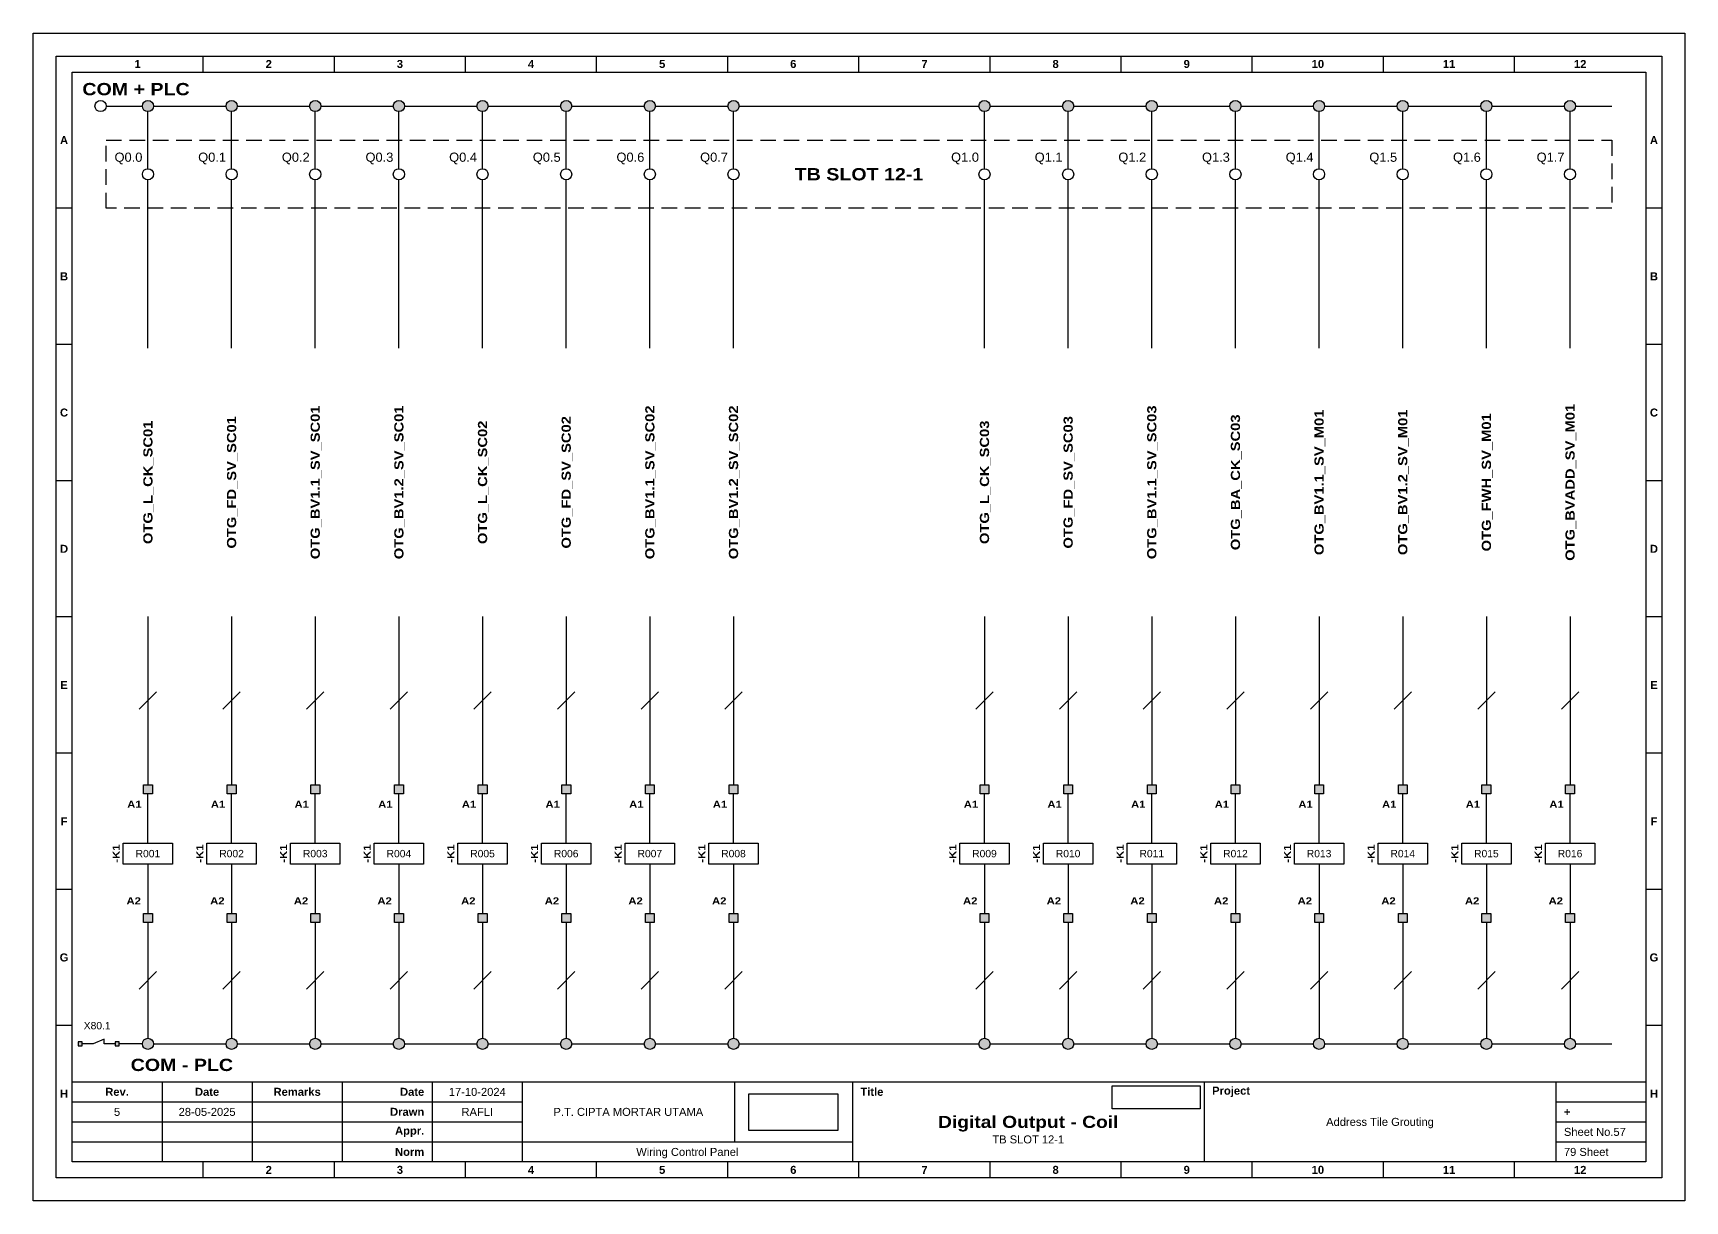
# Model space of a CAD drawing. Header units: millimetres. Extents: x 1018 to 2216, y 1079 to 1731.
# Drawn here: x 1017.6 to 1286.9, y 1540.7 to 1731.1 of the extents above; entities that cross this region are included whole.
import ezdxf
from ezdxf.enums import TextEntityAlignment as Align

# ---------------------------------------------------------------- set-up
doc = ezdxf.new("R2010")
doc.units = ezdxf.units.MM
doc.linetypes.add('HIDDEN', pattern=[9.525, 6.35, -3.175])
doc.styles.add('Bold', font='ariblk.ttf', dxfattribs={"height": 25.4})
doc.styles.get("Standard").update_dxf_attribs({"font": 'arial.ttf'})
picture_1 = doc.add_image_def('image1.png', size_in_pixel=(2048, 847))
picture_2 = doc.add_image_def('image2.png', size_in_pixel=(2092, 542))

# ---------------------------------------------------------------- blocks, each defined once
blk = doc.blocks.new('KOP MU PROJECT')
at = {"color": 6, "ltscale": 50}
for p, q in [((27.74, 184.05), (27.74, 186.66)), ((49.13, 184.05), (49.13, 186.66)), ((70.51, 184.05), (70.51, 186.66)), ((91.89, 184.05), (91.89, 186.66)), ((113.27, 184.05), (113.27, 186.66)), ((134.66, 184.05), (134.66, 186.66)), ((156.04, 184.05), (156.04, 186.66)), ((177.42, 184.05), (177.42, 186.66)), ((198.8, 184.05), (198.8, 186.66)), ((220.19, 184.05), (220.19, 186.66)), ((241.57, 184.05), (241.57, 186.66)), ((6.36, 161.84), (3.75, 161.84)), ((265.59, 161.84), (262.98, 161.84)), ((6.36, 139.63), (3.75, 139.63)), ((265.59, 139.63), (262.98, 139.63)), ((6.36, 117.42), (3.75, 117.42)), ((265.59, 117.42), (262.98, 117.42)), ((6.36, 95.22), (3.75, 95.22)), ((265.59, 95.22), (262.98, 95.22)), ((6.36, 73.01), (3.75, 73.01)), ((265.59, 73.01), (262.98, 73.01)), ((6.36, 50.8), (3.75, 50.8)), ((265.59, 50.8), (262.98, 50.8)), ((6.36, 28.59), (3.75, 28.59)), ((265.59, 28.59), (262.98, 28.59)), ((27.74, 3.75), (27.74, 6.36)), ((49.13, 3.75), (49.13, 6.36)), ((70.51, 3.75), (70.51, 6.36)), ((91.89, 3.75), (91.89, 6.36)), ((113.27, 3.75), (113.27, 6.36)), ((134.66, 3.75), (134.66, 6.36)), ((156.04, 3.75), (156.04, 6.36)), ((177.42, 3.75), (177.42, 6.36)), ((198.8, 3.75), (198.8, 6.36)), ((220.19, 3.75), (220.19, 6.36)), ((241.57, 3.75), (241.57, 6.36))]:
    blk.add_line(p, q, dxfattribs=at)
at = {"ltscale": 50}
for p, q in [((6.36, 19.41), (262.98, 19.41)), ((21.04, 19.41), (21.04, 6.36)), ((35.72, 19.41), (35.72, 6.36)), ((50.41, 19.41), (50.41, 6.36)), ((65.09, 19.41), (65.09, 6.36)), ((79.77, 19.41), (79.77, 6.36)), ((114.35, 19.41), (114.35, 9.62)), ((133.6, 19.41), (133.6, 6.36)), ((190.95, 19.41), (190.95, 6.36)), ((248.3, 19.41), (248.3, 6.36)), ((6.36, 16.15), (79.77, 16.15)), ((248.3, 16.15), (262.98, 16.15)), ((6.36, 12.89), (79.77, 12.89)), ((248.3, 12.89), (262.98, 12.89)), ((6.36, 9.62), (133.6, 9.62)), ((248.3, 9.62), (262.98, 9.62))]:
    blk.add_line(p, q, dxfattribs=at)
at = {"color": 1, "ltscale": 50}
blk.add_lwpolyline([(269.34, 0), (0, 0), (0, 190.41), (269.34, 190.41)], close=True, dxfattribs=at)
at = {"color": 6, "ltscale": 50}
for points in [[(265.59, 3.75), (3.75, 3.75), (3.75, 186.66), (265.59, 186.66)], [(262.98, 6.36), (6.36, 6.36), (6.36, 184.05), (262.98, 184.05)]]:
    blk.add_lwpolyline(points, close=True, dxfattribs=at)
at = {"ltscale": 50, "char_height": 1.305, "attachment_point": 4}
for s, width, heights, insert in [('\\pxqc;{\\fArial|b1|i0|c0|p34;1}', 21.3825, [2.51], (6.36, 185.36)), ('\\pxqc;{\\fArial|b1|i0|c0|p34;2}', 21.3825, [2.51], (27.74, 185.36)), ('\\pxqc;{\\fArial|b1|i0|c0|p34;3}', 21.3825, [2.51], (49.13, 185.36)), ('\\pxqc;{\\fArial|b1|i0|c0|p34;4}', 21.3825, [2.51], (70.51, 185.36)), ('\\pxqc;{\\fArial|b1|i0|c0|p34;5}', 21.3825, [2.51], (91.89, 185.36)), ('\\pxqc;{\\fArial|b1|i0|c0|p34;6}', 21.3825, [2.51], (113.27, 185.36)), ('\\pxqc;{\\fArial|b1|i0|c0|p34;7}', 21.3825, [2.51], (134.66, 185.36)), ('\\pxqc;{\\fArial|b1|i0|c0|p34;8}', 21.3825, [2.51], (156.04, 185.36)), ('\\pxqc;{\\fArial|b1|i0|c0|p34;9}', 21.3825, [2.51], (177.42, 185.36)), ('\\pxqc;{\\fArial|b1|i0|c0|p34;10}', 21.3825, [2.51], (198.8, 185.36)), ('\\pxqc;{\\fArial|b1|i0|c0|p34;11}', 21.3825, [2.51], (220.19, 185.36)), ('\\pxqc;{\\fArial|b1|i0|c0|p34;12}', 21.3825, [2.51], (241.57, 185.36)), ('\\pxqc;{\\fArial|b1|i0|c0|p34;A}', 2.61, [2.51], (3.75, 172.95)), ('\\pxqc;{\\fArial|b1|i0|c0|p34;A}', 2.61, [2.51], (262.98, 172.95)), ('\\pxqc;{\\fArial|b1|i0|c0|p34;B}', 2.61, [2.51], (3.75, 150.74)), ('\\pxqc;{\\fArial|b1|i0|c0|p34;B}', 2.61, [2.51], (262.98, 150.74)), ('\\pxqc;{\\fArial|b1|i0|c0|p34;C}', 2.61, [2.51], (3.75, 128.53)), ('\\pxqc;{\\fArial|b1|i0|c0|p34;C}', 2.61, [2.51], (262.98, 128.53)), ('\\pxqc;{\\fArial|b1|i0|c0|p34;D}', 2.61, [2.51], (3.75, 106.32)), ('\\pxqc;{\\fArial|b1|i0|c0|p34;D}', 2.61, [2.51], (262.98, 106.32)), ('\\pxqc;{\\fArial|b1|i0|c0|p34;E}', 2.61, [2.51], (3.75, 84.11)), ('\\pxqc;{\\fArial|b1|i0|c0|p34;E}', 2.61, [2.51], (262.98, 84.11)), ('\\pxqc;{\\fArial|b1|i0|c0|p34;F}', 2.61, [2.51], (3.75, 61.9)), ('\\pxqc;{\\fArial|b1|i0|c0|p34;F}', 2.61, [2.51], (262.98, 61.9)), ('\\pxqc;{\\fArial|b1|i0|c0|p34;G}', 2.61, [2.51], (3.75, 39.69)), ('\\pxqc;{\\fArial|b1|i0|c0|p34;G}', 2.61, [2.51], (262.98, 39.69)), ('\\pxqc;{\\fArial|b1|i0|c0|p34;H}', 2.61, [2.51], (3.75, 17.47)), ('\\pxqc;{\\fArial|b1|i0|c0|p34;Rev.}', 14.6811, [2.88], (6.36, 17.78)), ('\\pxqc;{\\fArial|b1|i0|c0|p34;Date}', 14.6811, [2.88], (21.04, 17.78)), ('\\pxqc;{\\fArial|b1|i0|c0|p34;Remarks}', 14.6811, [2.88], (35.72, 17.78)), ('\\pxqr;{\\fArial|b1|i0|c0|p34;Date}', 13.3761, [2.88], (50.41, 17.78)), ('\\pxql;{\\fArial|b1|i0|c0|p34;Title}', 50.2419, [2.88], (134.9, 17.78)), ('\\pxql;{\\fArial|b1|i0|c0|p34;Project}', 50.2419, [2.88], (192.25, 17.78)), ('\\pxqc;{\\fArial|b1|i0|c0|p34;H}', 2.61, [2.51], (262.98, 17.47)), ('\\pxqr;{\\fArial|b1|i0|c0|p34;Drawn}', 13.3761, [2.88], (50.41, 14.52)), ('\\pxql;{\\fArial|b1|i0|c0|p34;+}', 14.6811, [2.88], (249.61, 14.52)), ('\\pxqr;{\\fArial|b1|i0|c0|p34;Appr.}', 13.3761, [2.88], (50.41, 11.26)), ('\\pxqr;{\\fArial|b1|i0|c0|p34;Norm}', 13.3761, [2.88], (50.41, 7.99)), ('\\pxqc;{\\fArial|b1|i0|c0|p34;2}', 21.3825, [2.51], (27.74, 5.06)), ('\\pxqc;{\\fArial|b1|i0|c0|p34;3}', 21.3825, [2.51], (49.13, 5.06)), ('\\pxqc;{\\fArial|b1|i0|c0|p34;4}', 21.3825, [2.51], (70.51, 5.06)), ('\\pxqc;{\\fArial|b1|i0|c0|p34;5}', 21.3825, [2.51], (91.89, 5.06)), ('\\pxqc;{\\fArial|b1|i0|c0|p34;6}', 21.3825, [2.51], (113.27, 5.06)), ('\\pxqc;{\\fArial|b1|i0|c0|p34;7}', 21.3825, [2.51], (134.66, 5.06)), ('\\pxqc;{\\fArial|b1|i0|c0|p34;8}', 21.3825, [2.51], (156.04, 5.06)), ('\\pxqc;{\\fArial|b1|i0|c0|p34;9}', 21.3825, [2.51], (177.42, 5.06)), ('\\pxqc;{\\fArial|b1|i0|c0|p34;10}', 21.3825, [2.51], (198.8, 5.06)), ('\\pxqc;{\\fArial|b1|i0|c0|p34;11}', 21.3825, [2.51], (220.19, 5.06)), ('\\pxqc;{\\fArial|b1|i0|c0|p34;12}', 21.3825, [2.51], (241.57, 5.06))]:
    blk.add_mtext_dynamic_manual_height_columns(s, width=width, gutter_width=0.0326, heights=heights, dxfattribs=dict(at, insert=insert))
at = {"ltscale": 50}
for tag, p in [('DATECREATED', (72.43, 17.78)), ('REV', (13.7, 14.52)), ('REVDATE', (28.38, 14.52)), ('REMARKS', (43.06, 14.52)), ('DRAWN', (72.43, 14.52)), ('COMPANY', (97.06, 14.52)), ('PROJECT', (219.62, 12.89)), ('APPR', (72.43, 11.26)), ('NORM', (72.43, 7.99)), ('DRAWINGCATEGORY', (106.68, 7.99)), ('DESCRIPTION', (162.27, 10.03))]:
    blk.add_attdef(tag, text='', height=1.3, dxfattribs=at).set_placement(p, align=Align.MIDDLE_CENTER)
at = {"ltscale": 50, "style": 'Bold'}
blk.add_attdef('TITLE', text='', height=1.96, dxfattribs=at).set_placement((162.27, 12.89), align=Align.MIDDLE_CENTER)
at = {"ltscale": 50}
for tag, p in [('SHEETNUMBER', (249.61, 11.26)), ('TOTALSHEET', (249.61, 7.99))]:
    blk.add_attdef(tag, text='', height=1.3, dxfattribs=at).set_placement(p, align=Align.MIDDLE_LEFT)
image = blk.add_image(picture_1, insert=(116.72, 11.48), size_in_units=(14.5, 6), dxfattribs=at)
image.dxf.flags = 15
image = blk.add_image(picture_2, insert=(175.94, 15.04), size_in_units=(14.36, 3.72), dxfattribs=at)
image.dxf.flags = 15

msp = doc.modelspace()

# ---------------------------------------------------------------- hatches: boundary and pattern name
at = {"true_color": 0x105689}
h = msp.add_hatch(color=146, dxfattribs=at)
h.dxf.hatch_style = 1
h.paths.add_polyline_path([(1269.1, 1719.2, 1), (1267.28, 1719.2, 1)])
h.paths.add_polyline_path([(1253.64, 1719.2, 1), (1255.46, 1719.2, 1)])
h.paths.add_polyline_path([(1240, 1719.2, 1), (1241.82, 1719.2, 1)])
h.paths.add_polyline_path([(1228.18, 1719.2, 1), (1226.36, 1719.2, 1)])
h.paths.add_polyline_path([(1214.54, 1719.2, 1), (1212.72, 1719.2, 1)])
h.paths.add_polyline_path([(1200.9, 1719.2, 1), (1199.08, 1719.2, 1)])
h.paths.add_polyline_path([(1187.26, 1719.2, 1), (1185.44, 1719.2, 1)])
h.paths.add_polyline_path([(1173.62, 1719.2, 1), (1171.81, 1719.2, 1)])
h.paths.add_polyline_path([(1132.7, 1719.2, 1), (1130.89, 1719.2, 1)])
h.paths.add_polyline_path([(1119.06, 1719.2, 1), (1117.25, 1719.2, 1)])
h.paths.add_polyline_path([(1105.42, 1719.2, 1), (1103.61, 1719.2, 1)])
h.paths.add_polyline_path([(1091.78, 1719.2, 1), (1089.97, 1719.2, 1)])
h.paths.add_polyline_path([(1076.33, 1719.2, 1), (1078.14, 1719.2, 1)])
h.paths.add_polyline_path([(1064.5, 1719.2, 1), (1062.69, 1719.2, 1)])
h.paths.add_polyline_path([(1049.05, 1719.2, 1), (1050.86, 1719.2, 1)])
h.paths.add_polyline_path([(1037.22, 1719.2, 1), (1035.41, 1719.2, 1)])
h = msp.add_hatch(color=256)
h.dxf.hatch_style = 1
h.paths.add_polyline_path([(1037.04, 1607.09), (1037.04, 1608.54), (1035.59, 1608.54), (1035.59, 1607.09)])
h.paths.add_polyline_path([(1035.59, 1586.11), (1037.04, 1586.11), (1037.04, 1587.56), (1035.59, 1587.56)])
h = msp.add_hatch(color=256)
h.dxf.hatch_style = 1
h.paths.add_polyline_path([(1050.68, 1607.09), (1050.68, 1608.54), (1049.23, 1608.54), (1049.23, 1607.09)])
h.paths.add_polyline_path([(1049.23, 1586.11), (1050.68, 1586.11), (1050.68, 1587.56), (1049.23, 1587.56)])
h = msp.add_hatch(color=256)
h.dxf.hatch_style = 1
h.paths.add_polyline_path([(1064.32, 1607.09), (1064.32, 1608.54), (1062.87, 1608.54), (1062.87, 1607.09)])
h.paths.add_polyline_path([(1062.87, 1586.11), (1064.32, 1586.11), (1064.32, 1587.56), (1062.87, 1587.56)])
h = msp.add_hatch(color=256)
h.dxf.hatch_style = 1
h.paths.add_polyline_path([(1077.96, 1607.09), (1077.96, 1608.54), (1076.51, 1608.54), (1076.51, 1607.09)])
h.paths.add_polyline_path([(1076.51, 1586.11), (1077.96, 1586.11), (1077.96, 1587.56), (1076.51, 1587.56)])
h = msp.add_hatch(color=256)
h.dxf.hatch_style = 1
h.paths.add_polyline_path([(1091.6, 1607.09), (1091.6, 1608.54), (1090.15, 1608.54), (1090.15, 1607.09)])
h.paths.add_polyline_path([(1090.15, 1586.11), (1091.6, 1586.11), (1091.6, 1587.56), (1090.15, 1587.56)])
h = msp.add_hatch(color=256)
h.dxf.hatch_style = 1
h.paths.add_polyline_path([(1105.24, 1607.09), (1105.24, 1608.54), (1103.79, 1608.54), (1103.79, 1607.09)])
h.paths.add_polyline_path([(1103.79, 1586.11), (1105.24, 1586.11), (1105.24, 1587.56), (1103.79, 1587.56)])
h = msp.add_hatch(color=256)
h.dxf.hatch_style = 1
h.paths.add_polyline_path([(1118.88, 1607.09), (1118.88, 1608.54), (1117.43, 1608.54), (1117.43, 1607.09)])
h.paths.add_polyline_path([(1117.43, 1586.11), (1118.88, 1586.11), (1118.88, 1587.56), (1117.43, 1587.56)])
h = msp.add_hatch(color=256)
h.dxf.hatch_style = 1
h.paths.add_polyline_path([(1132.52, 1607.09), (1132.52, 1608.54), (1131.07, 1608.54), (1131.07, 1607.09)])
h.paths.add_polyline_path([(1131.07, 1586.11), (1132.52, 1586.11), (1132.52, 1587.56), (1131.07, 1587.56)])
h = msp.add_hatch(color=256)
h.dxf.hatch_style = 1
h.paths.add_polyline_path([(1173.44, 1607.09), (1173.44, 1608.54), (1171.99, 1608.54), (1171.99, 1607.09)])
h.paths.add_polyline_path([(1171.99, 1586.11), (1173.44, 1586.11), (1173.44, 1587.56), (1171.99, 1587.56)])
h = msp.add_hatch(color=256)
h.dxf.hatch_style = 1
h.paths.add_polyline_path([(1187.08, 1607.09), (1187.08, 1608.54), (1185.63, 1608.54), (1185.63, 1607.09)])
h.paths.add_polyline_path([(1185.63, 1586.11), (1187.08, 1586.11), (1187.08, 1587.56), (1185.63, 1587.56)])
h = msp.add_hatch(color=256)
h.dxf.hatch_style = 1
h.paths.add_polyline_path([(1200.72, 1607.09), (1200.72, 1608.54), (1199.27, 1608.54), (1199.27, 1607.09)])
h.paths.add_polyline_path([(1199.27, 1586.11), (1200.72, 1586.11), (1200.72, 1587.56), (1199.27, 1587.56)])
h = msp.add_hatch(color=256)
h.dxf.hatch_style = 1
h.paths.add_polyline_path([(1214.36, 1607.09), (1214.36, 1608.54), (1212.91, 1608.54), (1212.91, 1607.09)])
h.paths.add_polyline_path([(1212.91, 1586.11), (1214.36, 1586.11), (1214.36, 1587.56), (1212.91, 1587.56)])
h = msp.add_hatch(color=256)
h.dxf.hatch_style = 1
h.paths.add_polyline_path([(1228, 1607.09), (1228, 1608.54), (1226.55, 1608.54), (1226.55, 1607.09)])
h.paths.add_polyline_path([(1226.55, 1586.11), (1228, 1586.11), (1228, 1587.56), (1226.55, 1587.56)])
h = msp.add_hatch(color=256)
h.dxf.hatch_style = 1
h.paths.add_polyline_path([(1241.64, 1607.09), (1241.64, 1608.54), (1240.19, 1608.54), (1240.19, 1607.09)])
h.paths.add_polyline_path([(1240.19, 1586.11), (1241.64, 1586.11), (1241.64, 1587.56), (1240.19, 1587.56)])
h = msp.add_hatch(color=256)
h.dxf.hatch_style = 1
h.paths.add_polyline_path([(1255.28, 1607.09), (1255.28, 1608.54), (1253.82, 1608.54), (1253.82, 1607.09)])
h.paths.add_polyline_path([(1253.82, 1586.11), (1255.28, 1586.11), (1255.28, 1587.56), (1253.82, 1587.56)])
h = msp.add_hatch(color=256)
h.dxf.hatch_style = 1
h.paths.add_polyline_path([(1268.92, 1607.09), (1268.92, 1608.54), (1267.46, 1608.54), (1267.46, 1607.09)])
h.paths.add_polyline_path([(1267.46, 1586.11), (1268.92, 1586.11), (1268.92, 1587.56), (1267.46, 1587.56)])
h = msp.add_hatch(color=256)
h.dxf.hatch_style = 1
h.paths.add_polyline_path([(1031.61, 1566.63), (1030.97, 1566.63), (1030.97, 1565.99), (1031.61, 1565.99)])
h.paths.add_polyline_path([(1024.94, 1566.63), (1024.94, 1565.99), (1025.58, 1565.99), (1025.58, 1566.63)])
h = msp.add_hatch(color=146, dxfattribs=at)
h.dxf.hatch_style = 1
h.paths.add_polyline_path([(1269.1, 1566.31, 1), (1267.28, 1566.31, 1)])
h.paths.add_polyline_path([(1253.64, 1566.31, 1), (1255.46, 1566.31, 1)])
h.paths.add_polyline_path([(1240, 1566.31, 1), (1241.82, 1566.31, 1)])
h.paths.add_polyline_path([(1228.18, 1566.31, 1), (1226.36, 1566.31, 1)])
h.paths.add_polyline_path([(1214.54, 1566.31, 1), (1212.72, 1566.31, 1)])
h.paths.add_polyline_path([(1200.9, 1566.31, 1), (1199.08, 1566.31, 1)])
h.paths.add_polyline_path([(1187.26, 1566.31, 1), (1185.44, 1566.31, 1)])
h.paths.add_polyline_path([(1173.62, 1566.31, 1), (1171.81, 1566.31, 1)])
h.paths.add_polyline_path([(1132.7, 1566.31, 1), (1130.89, 1566.31, 1)])
h.paths.add_polyline_path([(1119.06, 1566.31, 1), (1117.25, 1566.31, 1)])
h.paths.add_polyline_path([(1105.42, 1566.31, 1), (1103.61, 1566.31, 1)])
h.paths.add_polyline_path([(1091.78, 1566.31, 1), (1089.97, 1566.31, 1)])
h.paths.add_polyline_path([(1076.33, 1566.31, 1), (1078.14, 1566.31, 1)])
h.paths.add_polyline_path([(1064.5, 1566.31, 1), (1062.69, 1566.31, 1)])
h.paths.add_polyline_path([(1049.05, 1566.31, 1), (1050.86, 1566.31, 1)])
h.paths.add_polyline_path([(1037.22, 1566.31, 1), (1035.41, 1566.31, 1)])

# ---------------------------------------------------------------- linework, layer by layer
at = {"color": 146, "true_color": 0x105689}
for p, q in [((1029.49, 1719.2), (1035.41, 1719.2)), ((1037.22, 1719.2), (1049.05, 1719.2)), ((1050.86, 1719.2), (1062.69, 1719.2)), ((1064.5, 1719.2), (1076.33, 1719.2)), ((1078.14, 1719.2), (1089.97, 1719.2)), ((1091.78, 1719.2), (1103.61, 1719.2)), ((1105.42, 1719.2), (1117.25, 1719.2)), ((1119.06, 1719.2), (1130.89, 1719.2)), ((1132.7, 1719.2), (1171.81, 1719.2)), ((1173.62, 1719.2), (1185.44, 1719.2)), ((1187.26, 1719.2), (1199.08, 1719.2)), ((1200.9, 1719.2), (1212.72, 1719.2)), ((1214.54, 1719.2), (1226.36, 1719.2)), ((1228.18, 1719.2), (1240, 1719.2)), ((1241.82, 1719.2), (1253.64, 1719.2)), ((1255.46, 1719.2), (1267.28, 1719.2)), ((1269.1, 1719.2), (1275.01, 1719.2)), ((1036.31, 1709), (1036.31, 1718.29)), ((1049.95, 1709), (1049.95, 1718.29)), ((1063.59, 1709), (1063.59, 1718.29)), ((1077.23, 1709), (1077.23, 1718.29)), ((1090.87, 1709), (1090.87, 1718.29)), ((1104.51, 1709), (1104.51, 1718.29)), ((1118.15, 1709), (1118.15, 1718.29)), ((1131.79, 1709), (1131.79, 1718.29)), ((1172.71, 1709), (1172.71, 1718.29)), ((1186.35, 1709), (1186.35, 1718.29)), ((1199.99, 1709), (1199.99, 1718.29)), ((1213.63, 1709), (1213.63, 1718.29)), ((1227.27, 1709), (1227.27, 1718.29)), ((1240.91, 1709), (1240.91, 1718.29)), ((1254.55, 1709), (1254.55, 1718.29)), ((1268.19, 1709), (1268.19, 1718.29)), ((1036.31, 1679.75), (1036.31, 1707.19)), ((1049.95, 1679.75), (1049.95, 1707.19)), ((1063.59, 1679.75), (1063.59, 1707.19)), ((1077.23, 1679.75), (1077.23, 1707.19)), ((1090.87, 1679.75), (1090.87, 1707.19)), ((1104.51, 1679.75), (1104.51, 1707.19)), ((1118.15, 1679.75), (1118.15, 1707.19)), ((1131.79, 1679.75), (1131.79, 1707.19)), ((1172.71, 1679.75), (1172.71, 1707.19)), ((1186.35, 1679.75), (1186.35, 1707.19)), ((1199.99, 1679.75), (1199.99, 1707.19)), ((1213.63, 1679.75), (1213.63, 1707.19)), ((1227.27, 1679.75), (1227.27, 1707.19)), ((1240.91, 1679.75), (1240.91, 1707.19)), ((1254.55, 1679.75), (1254.55, 1707.19)), ((1268.19, 1679.75), (1268.19, 1707.19)), ((1036.31, 1635.98), (1036.31, 1608.54)), ((1049.95, 1635.98), (1049.95, 1608.54)), ((1063.59, 1635.98), (1063.59, 1608.54)), ((1077.23, 1635.98), (1077.23, 1608.54)), ((1090.87, 1635.98), (1090.87, 1608.54)), ((1104.51, 1635.98), (1104.51, 1608.54)), ((1118.15, 1635.98), (1118.15, 1608.54)), ((1131.79, 1635.98), (1131.79, 1608.54)), ((1172.71, 1635.98), (1172.71, 1608.54)), ((1186.35, 1635.98), (1186.35, 1608.54)), ((1199.99, 1635.98), (1199.99, 1608.54)), ((1213.63, 1635.98), (1213.63, 1608.54)), ((1227.27, 1635.98), (1227.27, 1608.54)), ((1240.91, 1635.98), (1240.91, 1608.54)), ((1254.55, 1635.98), (1254.55, 1608.54)), ((1268.19, 1635.98), (1268.19, 1608.54)), ((1034.9, 1620.85), (1037.73, 1623.68)), ((1048.54, 1620.85), (1051.37, 1623.68)), ((1062.18, 1620.85), (1065.01, 1623.68)), ((1075.82, 1620.85), (1078.65, 1623.68)), ((1089.46, 1620.85), (1092.29, 1623.68)), ((1103.1, 1620.85), (1105.93, 1623.68)), ((1116.74, 1620.85), (1119.57, 1623.68)), ((1130.38, 1620.85), (1133.21, 1623.68)), ((1171.3, 1620.85), (1174.13, 1623.68)), ((1184.94, 1620.85), (1187.77, 1623.68)), ((1198.58, 1620.85), (1201.41, 1623.68)), ((1212.22, 1620.85), (1215.05, 1623.68)), ((1225.86, 1620.85), (1228.68, 1623.68)), ((1239.5, 1620.85), (1242.32, 1623.68)), ((1253.14, 1620.85), (1255.96, 1623.68)), ((1266.78, 1620.85), (1269.6, 1623.68)), ((1036.31, 1586.11), (1036.31, 1567.22)), ((1049.95, 1586.11), (1049.95, 1567.22)), ((1063.59, 1586.11), (1063.59, 1567.22)), ((1077.23, 1586.11), (1077.23, 1567.22)), ((1090.87, 1586.11), (1090.87, 1567.22)), ((1104.51, 1586.11), (1104.51, 1567.22)), ((1118.15, 1586.11), (1118.15, 1567.22)), ((1131.79, 1586.11), (1131.79, 1567.22)), ((1172.71, 1586.11), (1172.71, 1567.22)), ((1186.35, 1586.11), (1186.35, 1567.22)), ((1199.99, 1586.11), (1199.99, 1567.22)), ((1213.63, 1586.11), (1213.63, 1567.22)), ((1227.27, 1586.11), (1227.27, 1567.22)), ((1240.91, 1586.11), (1240.91, 1567.22)), ((1254.55, 1586.11), (1254.55, 1567.22)), ((1268.19, 1586.11), (1268.19, 1567.22)), ((1034.9, 1575.25), (1037.73, 1578.08)), ((1048.54, 1575.25), (1051.37, 1578.08)), ((1062.18, 1575.25), (1065.01, 1578.08)), ((1075.82, 1575.25), (1078.65, 1578.08)), ((1089.46, 1575.25), (1092.29, 1578.08)), ((1103.1, 1575.25), (1105.93, 1578.08)), ((1116.74, 1575.25), (1119.57, 1578.08)), ((1130.38, 1575.25), (1133.21, 1578.08)), ((1171.3, 1575.25), (1174.13, 1578.08)), ((1184.94, 1575.25), (1187.77, 1578.08)), ((1198.58, 1575.25), (1201.41, 1578.08)), ((1212.22, 1575.25), (1215.05, 1578.08)), ((1225.86, 1575.25), (1228.68, 1578.08)), ((1239.5, 1575.25), (1242.32, 1578.08)), ((1253.14, 1575.25), (1255.96, 1578.08)), ((1266.78, 1575.25), (1269.6, 1578.08)), ((1035.41, 1566.31), (1031.61, 1566.31)), ((1037.22, 1566.31), (1049.05, 1566.31)), ((1050.86, 1566.31), (1062.69, 1566.31)), ((1064.5, 1566.31), (1076.33, 1566.31)), ((1078.14, 1566.31), (1089.97, 1566.31)), ((1091.78, 1566.31), (1103.61, 1566.31)), ((1105.42, 1566.31), (1117.25, 1566.31)), ((1119.06, 1566.31), (1130.89, 1566.31)), ((1132.7, 1566.31), (1171.81, 1566.31)), ((1173.62, 1566.31), (1185.44, 1566.31)), ((1187.26, 1566.31), (1199.08, 1566.31)), ((1200.9, 1566.31), (1212.72, 1566.31)), ((1214.54, 1566.31), (1226.36, 1566.31)), ((1228.18, 1566.31), (1240, 1566.31)), ((1241.82, 1566.31), (1253.64, 1566.31)), ((1255.46, 1566.31), (1267.28, 1566.31)), ((1269.1, 1566.31), (1275.01, 1566.31))]:
    msp.add_line(p, q, dxfattribs=at)
at = {"ltscale": 50}
for p, q in [((1036.31, 1599.05), (1036.31, 1607.09)), ((1049.95, 1599.05), (1049.95, 1607.09)), ((1063.59, 1599.05), (1063.59, 1607.09)), ((1077.23, 1599.05), (1077.23, 1607.09)), ((1090.87, 1599.05), (1090.87, 1607.09)), ((1104.51, 1599.05), (1104.51, 1607.09)), ((1118.15, 1599.05), (1118.15, 1607.09)), ((1131.79, 1599.05), (1131.79, 1607.09)), ((1172.71, 1599.05), (1172.71, 1607.09)), ((1186.35, 1599.05), (1186.35, 1607.09)), ((1199.99, 1599.05), (1199.99, 1607.09)), ((1213.63, 1599.05), (1213.63, 1607.09)), ((1227.27, 1599.05), (1227.27, 1607.09)), ((1240.91, 1599.05), (1240.91, 1607.09)), ((1254.55, 1599.05), (1254.55, 1607.09)), ((1268.19, 1599.05), (1268.19, 1607.09)), ((1036.31, 1595.61), (1036.31, 1587.56)), ((1049.95, 1595.61), (1049.95, 1587.56)), ((1063.59, 1595.61), (1063.59, 1587.56)), ((1077.23, 1595.61), (1077.23, 1587.56)), ((1090.87, 1595.61), (1090.87, 1587.56)), ((1104.51, 1595.61), (1104.51, 1587.56)), ((1118.15, 1595.61), (1118.15, 1587.56)), ((1131.79, 1595.61), (1131.79, 1587.56)), ((1172.71, 1595.61), (1172.71, 1587.56)), ((1186.35, 1595.61), (1186.35, 1587.56)), ((1199.99, 1595.61), (1199.99, 1587.56)), ((1213.63, 1595.61), (1213.63, 1587.56)), ((1227.27, 1595.61), (1227.27, 1587.56)), ((1240.91, 1595.61), (1240.91, 1587.56)), ((1254.55, 1595.61), (1254.55, 1587.56)), ((1268.19, 1595.61), (1268.19, 1587.56)), ((1027.38, 1566.31), (1025.58, 1566.31)), ((1029.17, 1567.06), (1027.38, 1566.31)), ((1030.97, 1566.31), (1029.17, 1566.31))]:
    msp.add_line(p, q, dxfattribs=at)
msp.add_line((1029.17, 1566.31), (1029.17, 1567.06))
at = {"linetype": 'HIDDEN', "ltscale": 0.4}
msp.add_lwpolyline([(1029.49, 1713.64), (1275.01, 1713.64), (1275.01, 1702.54), (1029.49, 1702.54)], close=True, dxfattribs=at)
for points in [[(1035.59, 1608.54), (1037.04, 1608.54), (1037.04, 1607.09), (1035.59, 1607.09)], [(1049.23, 1608.54), (1050.68, 1608.54), (1050.68, 1607.09), (1049.23, 1607.09)], [(1062.87, 1608.54), (1064.32, 1608.54), (1064.32, 1607.09), (1062.87, 1607.09)], [(1076.51, 1608.54), (1077.96, 1608.54), (1077.96, 1607.09), (1076.51, 1607.09)], [(1090.15, 1608.54), (1091.6, 1608.54), (1091.6, 1607.09), (1090.15, 1607.09)], [(1103.79, 1608.54), (1105.24, 1608.54), (1105.24, 1607.09), (1103.79, 1607.09)], [(1117.43, 1608.54), (1118.88, 1608.54), (1118.88, 1607.09), (1117.43, 1607.09)], [(1131.07, 1608.54), (1132.52, 1608.54), (1132.52, 1607.09), (1131.07, 1607.09)], [(1171.99, 1608.54), (1173.44, 1608.54), (1173.44, 1607.09), (1171.99, 1607.09)], [(1185.63, 1608.54), (1187.08, 1608.54), (1187.08, 1607.09), (1185.63, 1607.09)], [(1199.27, 1608.54), (1200.72, 1608.54), (1200.72, 1607.09), (1199.27, 1607.09)], [(1212.91, 1608.54), (1214.36, 1608.54), (1214.36, 1607.09), (1212.91, 1607.09)], [(1226.55, 1608.54), (1228, 1608.54), (1228, 1607.09), (1226.55, 1607.09)], [(1240.19, 1608.54), (1241.64, 1608.54), (1241.64, 1607.09), (1240.19, 1607.09)], [(1253.82, 1608.54), (1255.28, 1608.54), (1255.28, 1607.09), (1253.82, 1607.09)], [(1267.46, 1608.54), (1268.92, 1608.54), (1268.92, 1607.09), (1267.46, 1607.09)], [(1035.59, 1587.56), (1037.04, 1587.56), (1037.04, 1586.11), (1035.59, 1586.11)], [(1049.23, 1587.56), (1050.68, 1587.56), (1050.68, 1586.11), (1049.23, 1586.11)], [(1062.87, 1587.56), (1064.32, 1587.56), (1064.32, 1586.11), (1062.87, 1586.11)], [(1076.51, 1587.56), (1077.96, 1587.56), (1077.96, 1586.11), (1076.51, 1586.11)], [(1090.15, 1587.56), (1091.6, 1587.56), (1091.6, 1586.11), (1090.15, 1586.11)], [(1103.79, 1587.56), (1105.24, 1587.56), (1105.24, 1586.11), (1103.79, 1586.11)], [(1117.43, 1587.56), (1118.88, 1587.56), (1118.88, 1586.11), (1117.43, 1586.11)], [(1131.07, 1587.56), (1132.52, 1587.56), (1132.52, 1586.11), (1131.07, 1586.11)], [(1171.99, 1587.56), (1173.44, 1587.56), (1173.44, 1586.11), (1171.99, 1586.11)], [(1185.63, 1587.56), (1187.08, 1587.56), (1187.08, 1586.11), (1185.63, 1586.11)], [(1199.27, 1587.56), (1200.72, 1587.56), (1200.72, 1586.11), (1199.27, 1586.11)], [(1212.91, 1587.56), (1214.36, 1587.56), (1214.36, 1586.11), (1212.91, 1586.11)], [(1226.55, 1587.56), (1228, 1587.56), (1228, 1586.11), (1226.55, 1586.11)], [(1240.19, 1587.56), (1241.64, 1587.56), (1241.64, 1586.11), (1240.19, 1586.11)], [(1253.82, 1587.56), (1255.28, 1587.56), (1255.28, 1586.11), (1253.82, 1586.11)], [(1267.46, 1587.56), (1268.92, 1587.56), (1268.92, 1586.11), (1267.46, 1586.11)]]:
    msp.add_lwpolyline(points, close=True)
at = {"ltscale": 50}
for points in [[(1032.29, 1599.05), (1040.33, 1599.05), (1040.33, 1595.61), (1032.29, 1595.61)], [(1045.93, 1599.05), (1053.97, 1599.05), (1053.97, 1595.61), (1045.93, 1595.61)], [(1059.57, 1599.05), (1067.61, 1599.05), (1067.61, 1595.61), (1059.57, 1595.61)], [(1073.21, 1599.05), (1081.25, 1599.05), (1081.25, 1595.61), (1073.21, 1595.61)], [(1086.85, 1599.05), (1094.89, 1599.05), (1094.89, 1595.61), (1086.85, 1595.61)], [(1100.49, 1599.05), (1108.53, 1599.05), (1108.53, 1595.61), (1100.49, 1595.61)], [(1114.13, 1599.05), (1122.17, 1599.05), (1122.17, 1595.61), (1114.13, 1595.61)], [(1127.77, 1599.05), (1135.81, 1599.05), (1135.81, 1595.61), (1127.77, 1595.61)], [(1168.69, 1599.05), (1176.73, 1599.05), (1176.73, 1595.61), (1168.69, 1595.61)], [(1182.33, 1599.05), (1190.37, 1599.05), (1190.37, 1595.61), (1182.33, 1595.61)], [(1195.97, 1599.05), (1204.01, 1599.05), (1204.01, 1595.61), (1195.97, 1595.61)], [(1209.61, 1599.05), (1217.65, 1599.05), (1217.65, 1595.61), (1209.61, 1595.61)], [(1223.25, 1599.05), (1231.29, 1599.05), (1231.29, 1595.61), (1223.25, 1595.61)], [(1236.89, 1599.05), (1244.93, 1599.05), (1244.93, 1595.61), (1236.89, 1595.61)], [(1250.53, 1599.05), (1258.57, 1599.05), (1258.57, 1595.61), (1250.53, 1595.61)], [(1264.17, 1599.05), (1272.21, 1599.05), (1272.21, 1595.61), (1264.17, 1595.61)]]:
    msp.add_lwpolyline(points, close=True, dxfattribs=at)
at = {"ltscale": 500}
for points in [[(1024.94, 1566.63), (1024.94, 1565.99), (1025.58, 1565.99), (1025.58, 1566.63)], [(1030.97, 1566.63), (1030.97, 1565.99), (1031.61, 1565.99), (1031.61, 1566.63)]]:
    msp.add_lwpolyline(points, close=True, dxfattribs=at)
at = {"color": 146, "ltscale": 500, "true_color": 0x105689}
for centre in [(1028.59, 1719.2), (1036.31, 1719.2), (1049.95, 1719.2), (1063.59, 1719.2), (1077.23, 1719.2), (1090.87, 1719.2), (1104.51, 1719.2), (1118.15, 1719.2), (1131.79, 1719.2), (1172.71, 1719.2), (1186.35, 1719.2), (1199.99, 1719.2), (1213.63, 1719.2), (1227.27, 1719.2), (1240.91, 1719.2), (1254.55, 1719.2), (1268.19, 1719.2), (1036.31, 1708.09), (1049.95, 1708.09), (1063.59, 1708.09), (1077.23, 1708.09), (1090.87, 1708.09), (1104.51, 1708.09), (1118.15, 1708.09), (1131.79, 1708.09), (1172.71, 1708.09), (1186.35, 1708.09), (1199.99, 1708.09), (1213.63, 1708.09), (1227.27, 1708.09), (1240.91, 1708.09), (1254.55, 1708.09), (1268.19, 1708.09), (1036.31, 1566.31), (1049.95, 1566.31), (1063.59, 1566.31), (1077.23, 1566.31), (1090.87, 1566.31), (1104.51, 1566.31), (1118.15, 1566.31), (1131.79, 1566.31), (1172.71, 1566.31), (1186.35, 1566.31), (1199.99, 1566.31), (1213.63, 1566.31), (1227.27, 1566.31), (1240.91, 1566.31), (1254.55, 1566.31), (1268.19, 1566.31)]:
    msp.add_circle(centre, 0.907, dxfattribs=at)

# ---------------------------------------------------------------- block references
msp.add_blockref('KOP MU PROJECT', (1017.58, 1540.7)).add_auto_attribs({'DESCRIPTION': 'TB SLOT 12-1', 'TITLE': 'Digital Output - Coil', 'PROJECT': 'Address Tile Grouting', 'COMPANY': 'P.T. CIPTA MORTAR UTAMA', 'DRAWINGCATEGORY': 'Wiring Control Panel', 'DRAWN': 'RAFLI', 'DATECREATED': '17-10-2024', 'REVDATE': '28-05-2025', 'REV': '5', 'SHEETNUMBER': 'Sheet No.57', 'TOTALSHEET': '79 Sheet'})

# ---------------------------------------------------------------- texts
at = {"ltscale": 500, "style": 'Bold'}
for s, p in [('COM + PLC', (1025.62, 1721.97)), ('COM - PLC', (1033.5, 1562.88))]:
    msp.add_text(s, height=2, dxfattribs=at).set_placement(p, align=Align.MIDDLE_LEFT)
at = {"ltscale": 500}
for s, p in [('Q0.0', (1035.41, 1710.87)), ('Q0.1', (1049.05, 1710.87)), ('Q0.2', (1062.69, 1710.87)), ('Q0.3', (1076.33, 1710.87)), ('Q0.4', (1089.97, 1710.87)), ('Q0.5', (1103.61, 1710.87)), ('Q0.6', (1117.25, 1710.87)), ('Q0.7', (1130.89, 1710.87)), ('Q1.0', (1171.81, 1710.87)), ('Q1.1', (1185.44, 1710.87)), ('Q1.2', (1199.08, 1710.87)), ('Q1.3', (1212.72, 1710.87)), ('Q1.4', (1226.36, 1710.87)), ('Q1.5', (1240, 1710.87)), ('Q1.6', (1253.64, 1710.87)), ('Q1.7', (1267.28, 1710.87))]:
    msp.add_text(s, height=1.5, dxfattribs=at).set_placement(p, align=Align.MIDDLE_RIGHT)
at = {"ltscale": 500, "style": 'Bold'}
msp.add_text('TB SLOT 12-1', height=2, dxfattribs=at).set_placement((1152.25, 1708.09), align=Align.MIDDLE_CENTER)
for s, height, p in [('OTG_BV1.1_SV_SC01', 1.5, (1063.59, 1657.86)), ('OTG_BV1.2_SV_SC01', 1.5, (1077.23, 1657.86)), ('OTG_BV1.1_SV_SC02', 1.5, (1118.15, 1657.86)), ('OTG_BV1.2_SV_SC02', 1.5, (1131.79, 1657.86)), ('OTG_BV1.1_SV_SC03', 1.5, (1199.99, 1657.86)), ('OTG_BVADD_SV_M01', 1.5, (1268.19, 1657.86)), ('OTG_L_CK_SC01', 1.5, (1036.31, 1657.86)), ('OTG_FD_SV_SC01', 1.5, (1049.95, 1657.86)), ('OTG_L_CK_SC02', 1.5, (1090.87, 1657.86)), ('OTG_FD_SV_SC02', 1.5, (1104.51, 1657.86)), ('OTG_L_CK_SC03', 1.5, (1172.71, 1657.86)), ('OTG_FD_SV_SC03', 1.5, (1186.35, 1657.86)), ('OTG_BA_CK_SC03', 1.5, (1213.63, 1657.86)), ('OTG_BV1.1_SV_M01', 1.5, (1227.27, 1657.86)), ('OTG_BV1.2_SV_M01', 1.5, (1240.91, 1657.86)), ('OTG_FWH_SV_M01', 1.5, (1254.55, 1657.86)), ('-K1', 1.149, (1031.15, 1597.33)), ('-K1', 1.149, (1044.78, 1597.33)), ('-K1', 1.149, (1058.42, 1597.33)), ('-K1', 1.149, (1072.06, 1597.33)), ('-K1', 1.149, (1085.7, 1597.33)), ('-K1', 1.149, (1099.34, 1597.33)), ('-K1', 1.149, (1112.98, 1597.33)), ('-K1', 1.149, (1126.62, 1597.33)), ('-K1', 1.149, (1167.54, 1597.33)), ('-K1', 1.149, (1181.18, 1597.33)), ('-K1', 1.149, (1194.82, 1597.33)), ('-K1', 1.149, (1208.46, 1597.33)), ('-K1', 1.149, (1222.1, 1597.33)), ('-K1', 1.149, (1235.74, 1597.33)), ('-K1', 1.149, (1249.38, 1597.33)), ('-K1', 1.149, (1263.02, 1597.33))]:
    msp.add_text(s, height=height, rotation=90, dxfattribs=at).set_placement(p, align=Align.MIDDLE_CENTER)
for p in [(1035.28, 1605.94), (1048.92, 1605.94), (1062.56, 1605.94), (1076.2, 1605.94), (1089.84, 1605.94), (1103.48, 1605.94), (1117.12, 1605.94), (1130.76, 1605.94), (1171.68, 1605.94), (1185.32, 1605.94), (1198.96, 1605.94), (1212.6, 1605.94), (1226.24, 1605.94), (1239.88, 1605.94), (1253.52, 1605.94), (1267.16, 1605.94)]:
    msp.add_text('A1', height=1.149, dxfattribs=at).set_placement(p, align=Align.TOP_RIGHT)
at = {"ltscale": 500}
for s, p in [('R001', (1036.31, 1597.33)), ('R002', (1049.95, 1597.33)), ('R003', (1063.59, 1597.33)), ('R004', (1077.23, 1597.33)), ('R005', (1090.87, 1597.33)), ('R006', (1104.51, 1597.33)), ('R007', (1118.15, 1597.33)), ('R008', (1131.79, 1597.33)), ('R009', (1172.71, 1597.33)), ('R010', (1186.35, 1597.33)), ('R011', (1199.99, 1597.33)), ('R012', (1213.63, 1597.33)), ('R013', (1227.27, 1597.33)), ('R014', (1240.91, 1597.33)), ('R015', (1254.55, 1597.33)), ('R016', (1268.19, 1597.33))]:
    msp.add_text(s, height=1.2, dxfattribs=at).set_placement(p, align=Align.MIDDLE_CENTER)
at = {"ltscale": 500, "style": 'Bold'}
for p in [(1035.17, 1588.71), (1048.81, 1588.71), (1062.45, 1588.71), (1076.08, 1588.71), (1089.72, 1588.71), (1103.36, 1588.71), (1117, 1588.71), (1130.64, 1588.71), (1171.56, 1588.71), (1185.2, 1588.71), (1198.84, 1588.71), (1212.48, 1588.71), (1226.12, 1588.71), (1239.76, 1588.71), (1253.4, 1588.71), (1267.04, 1588.71)]:
    msp.add_text('A2', height=1.149, dxfattribs=at).set_placement(p, align=Align.BOTTOM_RIGHT)
at = {"ltscale": 500}
msp.add_text('X80.1', height=1.2, dxfattribs=at).set_placement((1025.85, 1569.28), align=Align.MIDDLE_LEFT)

doc.saveas('drawing.dxf')
